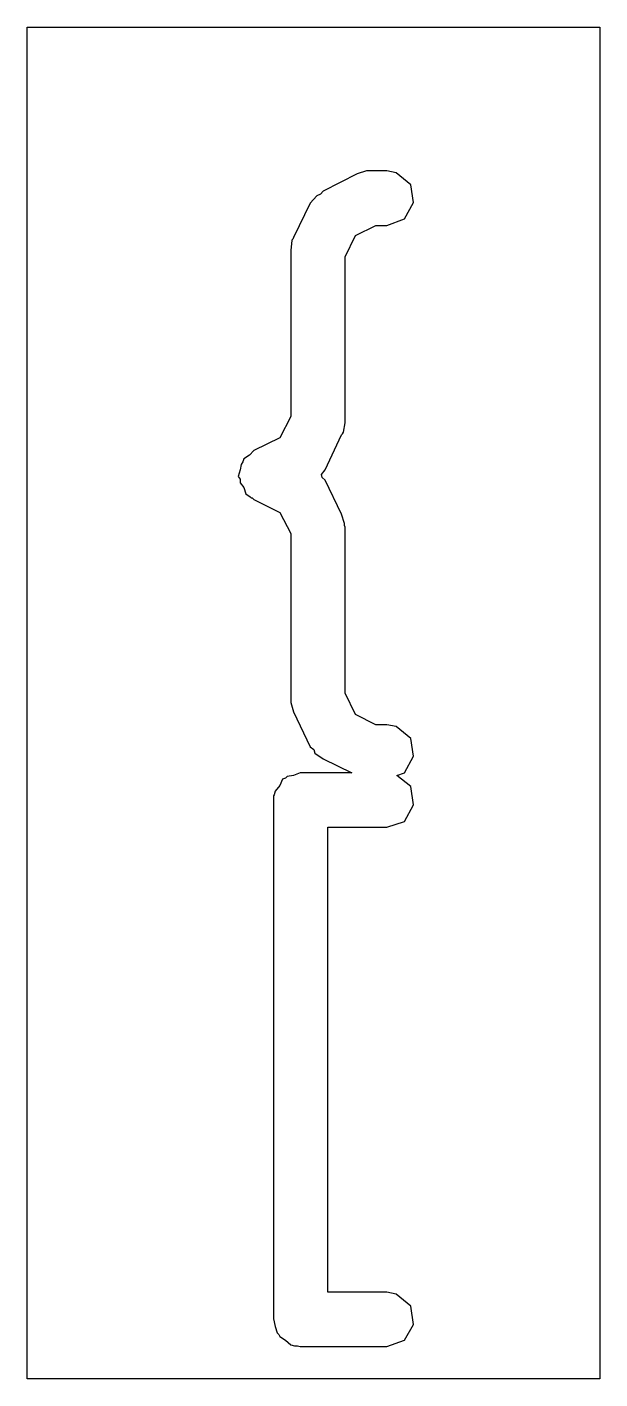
# Model space of a CAD drawing. Extents: x 4.8 to 22.9, y -15 to -10.8.
# Drawn here: x 13.9655 to 14.0276, y -12.6732 to -12.5267 of the extents above; entities that cross this region are included whole.
import ezdxf

# ---------------------------------------------------------------- set-up
doc = ezdxf.new("R2010")
doc.units = 0
doc.header["$MEASUREMENT"] = 0
doc.layers.add('BLACK', color=7, linetype='CONTINUOUS')

msp = doc.modelspace()

# ---------------------------------------------------------------- linework, layer by layer
at = {"layer": 'BLACK', "linetype": 'CONTINUOUS'}
for p, q in [((13.9655, -12.6732), (13.9655, -12.5267)), ((13.9655, -12.5267), (14.0276, -12.5267)), ((14.0276, -12.5267), (14.0276, -12.6732)), ((14.0013, -12.5426), (13.9976, -12.5445)), ((14.0023, -12.5423), (14.0013, -12.5426)), ((14.0025, -12.5423), (14.0023, -12.5423)), ((14.0026, -12.5423), (14.0025, -12.5423)), ((14.0045, -12.5423), (14.0026, -12.5423)), ((14.0055, -12.5425), (14.0045, -12.5423)), ((14.0071, -12.5438), (14.0055, -12.5425)), ((13.9976, -12.5445), (13.9973, -12.5448)), ((14.0074, -12.5457), (14.0071, -12.5438)), ((13.9962, -12.5458), (13.9944, -12.5495)), ((13.9969, -12.545), (13.9962, -12.5458)), ((13.9973, -12.5448), (13.9969, -12.545)), ((14.0064, -12.5475), (14.0074, -12.5457)), ((14.0045, -12.5482), (14.0064, -12.5475)), ((14.0011, -12.5493), (14.0033, -12.5482)), ((14.0033, -12.5482), (14.0045, -12.5482)), ((13.9942, -12.5498), (13.9941, -12.5509)), ((13.9943, -12.5497), (13.9942, -12.5498)), ((13.9944, -12.5495), (13.9943, -12.5497)), ((14, -12.5516), (14.0011, -12.5493)), ((13.9941, -12.5509), (13.9941, -12.5689)), ((14, -12.5696), (14, -12.5516)), ((13.9941, -12.5689), (13.9929, -12.5712)), ((13.9998, -12.5706), (14, -12.5696)), ((13.9978, -12.5747), (13.9996, -12.5709)), ((13.9996, -12.5709), (13.9997, -12.5708)), ((13.9997, -12.5708), (13.9998, -12.5706)), ((13.9901, -12.5726), (13.9896, -12.5731)), ((13.9929, -12.5712), (13.9901, -12.5726)), ((13.9889, -12.5738), (13.9887, -12.5741)), ((13.989, -12.5735), (13.9889, -12.5738)), ((13.9896, -12.5731), (13.989, -12.5735)), ((13.9886, -12.5747), (13.9884, -12.5754)), ((13.9884, -12.5754), (13.9886, -12.5757)), ((13.9887, -12.5741), (13.9886, -12.5747)), ((13.9974, -12.5752), (13.9978, -12.5747)), ((13.9975, -12.5755), (13.9974, -12.5752)), ((13.9978, -12.5758), (13.9975, -12.5755)), ((13.9886, -12.5757), (13.9886, -12.5761)), ((13.9886, -12.5761), (13.989, -12.5766)), ((13.989, -12.5766), (13.9892, -12.5773)), ((13.9996, -12.5795), (13.9978, -12.5758)), ((13.9892, -12.5773), (13.9897, -12.5776)), ((13.9897, -12.5776), (13.9898, -12.5777)), ((13.9898, -12.5777), (13.9899, -12.5777)), ((13.9899, -12.5777), (13.9901, -12.5779)), ((13.9901, -12.5779), (13.9929, -12.5793)), ((13.9929, -12.5793), (13.9941, -12.5816)), ((13.9999, -12.5805), (13.9996, -12.5795)), ((13.9999, -12.5807), (13.9999, -12.5805)), ((14, -12.5809), (13.9999, -12.5807)), ((14, -12.5989), (14, -12.5809)), ((13.9941, -12.5816), (13.9941, -12.5996)), ((14.0011, -12.6012), (14, -12.5989)), ((13.9941, -12.5996), (13.9941, -12.5998)), ((13.9941, -12.5998), (13.9941, -12.5999)), ((13.9941, -12.5999), (13.9944, -12.6009)), ((13.9944, -12.6009), (13.9962, -12.6047)), ((14.0033, -12.6023), (14.0011, -12.6012)), ((14.0045, -12.6023), (14.0033, -12.6023)), ((14.0055, -12.6025), (14.0045, -12.6023)), ((14.0071, -12.6038), (14.0055, -12.6025)), ((13.9962, -12.6047), (13.9966, -12.605)), ((14.0074, -12.6057), (14.0071, -12.6038)), ((13.9966, -12.605), (13.9967, -12.6054)), ((13.9967, -12.6054), (13.9976, -12.606)), ((13.9976, -12.606), (14.0007, -12.6075)), ((14.0064, -12.6075), (14.0074, -12.6057)), ((13.9951, -12.6075), (13.9944, -12.6078)), ((14.0007, -12.6075), (13.9951, -12.6075)), ((14.0056, -12.6078), (14.0064, -12.6075)), ((13.9929, -12.6089), (13.9924, -12.6095)), ((13.9932, -12.6082), (13.9929, -12.6089)), ((13.9935, -12.6081), (13.9932, -12.6082)), ((13.9937, -12.6079), (13.9935, -12.6081)), ((13.9944, -12.6078), (13.9937, -12.6079)), ((14.0071, -12.609), (14.0056, -12.6078)), ((14.0074, -12.611), (14.0071, -12.609)), ((13.9923, -12.6099), (13.9922, -12.61)), ((13.9922, -12.61), (13.9922, -12.6101)), ((13.9922, -12.6101), (13.9922, -12.6105)), ((13.9922, -12.6105), (13.9922, -12.6667)), ((13.9924, -12.6095), (13.9923, -12.6099)), ((14.0064, -12.6128), (14.0074, -12.611)), ((13.9981, -12.6638), (13.9981, -12.6134)), ((13.9981, -12.6134), (14.0045, -12.6134)), ((14.0045, -12.6134), (14.0064, -12.6128)), ((14.0045, -12.6638), (13.9981, -12.6638)), ((14.0055, -12.664), (14.0045, -12.6638)), ((14.0071, -12.6653), (14.0055, -12.664)), ((14.0074, -12.6673), (14.0071, -12.6653)), ((13.9922, -12.6667), (13.9924, -12.6675)), ((13.9924, -12.6675), (13.9926, -12.6682)), ((14.0064, -12.669), (14.0074, -12.6673)), ((13.9926, -12.6682), (13.9928, -12.6684)), ((13.9928, -12.6684), (13.9929, -12.6686)), ((13.9929, -12.6686), (13.9935, -12.669)), ((13.9935, -12.669), (13.9941, -12.6695)), ((14.0045, -12.6697), (14.0064, -12.669)), ((13.9941, -12.6695), (13.9945, -12.6696)), ((13.9945, -12.6696), (13.9946, -12.6696)), ((13.9946, -12.6696), (13.9948, -12.6696)), ((13.9948, -12.6696), (13.9951, -12.6697)), ((13.9951, -12.6697), (14.0045, -12.6697)), ((14.0276, -12.6732), (13.9655, -12.6732))]:
    msp.add_line(p, q, dxfattribs=at)

doc.saveas('drawing.dxf')
